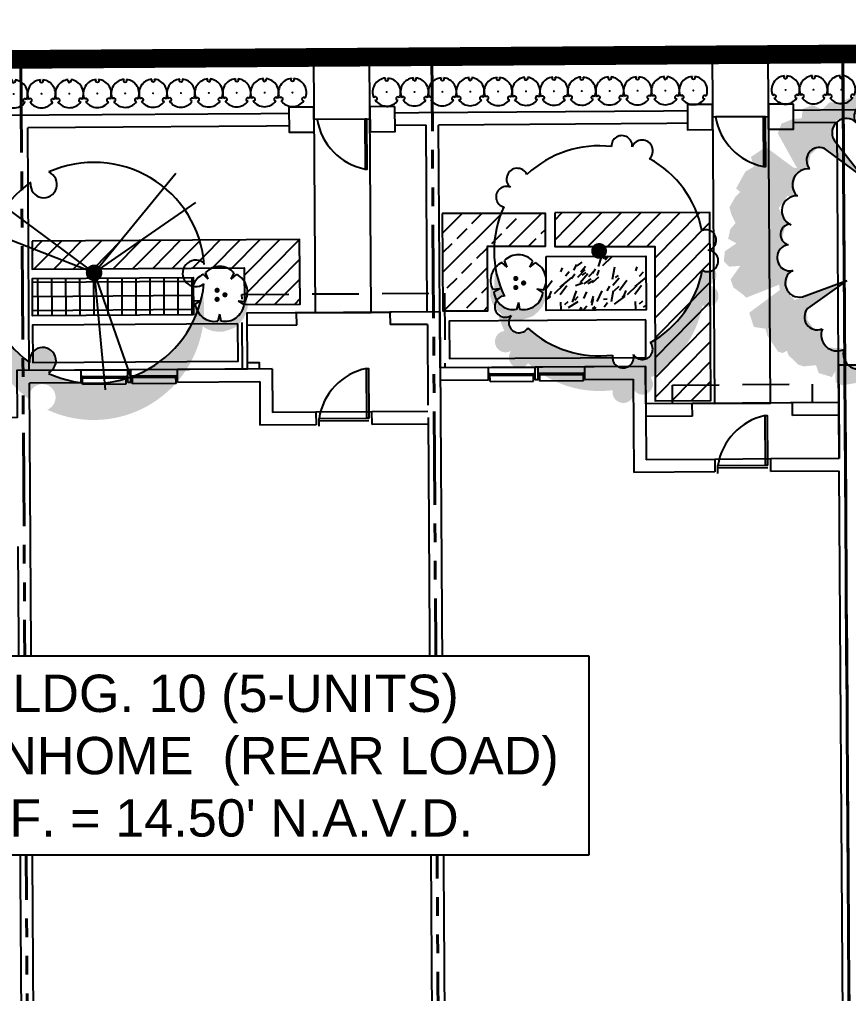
# Model space of a CAD drawing. Header units: feet. Extents: x 919634 to 928945, y 707022 to 708026.
# Drawn here: x 920695.1 to 920739.5, y 707549.2 to 707601.3 of the extents above; entities that cross this region are included whole.
import ezdxf

# ---------------------------------------------------------------- set-up
doc = ezdxf.new("R2010")
doc.units = ezdxf.units.FT
doc.header["$LTSCALE"] = 20
doc.header["$MEASUREMENT"] = 0
for name, pattern in [('PHANTOM2', [1.25, 0.625, -0.125, 0.125, -0.125, 0.125, -0.125]), ('Site Plan$0$HIDDEN2', [0.1875, 0.125, -0.0625]), ('Site Plan$0$PHANTOM2', [1.25, 0.625, -0.125, 0.125, -0.125, 0.125, -0.125])]:
    doc.linetypes.add(name, pattern=pattern)
doc.layers.add('-u-site-propline', color=7, linetype='PHANTOM2', true_color=0xd10000)
for name, color, linetype in [('-u-site-xref', 7, 'Continuous'), ('LK-SHRB-035M', 4, 'Continuous'), ('LK-SHRB-TRNK', 3, 'Continuous'), ('LP-SHRB', 7, 'Continuous'), ('Site Plan$0$-u-site-bldg ID', 7, 'Continuous'), ('Site Plan$0$-u-site-bldg_interior', 252, 'Continuous'), ('Site Plan$0$-u-site-fence', 4, 'Site Plan$0$FENCELINE1'), ('Site Plan$0$-u-site-wall', 4, 'Continuous'), ('Site Plan$0$A-DOOR', 253, 'Continuous'), ('Site Plan$0$SP-BLDG-ROOF ABOVE', 4, 'Site Plan$0$HIDDEN2'), ('x-RL TH5-LP Block$0$L-002', 253, 'Continuous'), ('x-RL TH5-LP Block$0$LK-SHRB-035M', 253, 'Continuous'), ('x-RL TH5-LP Block$0$LK-SHRB-TRNK', 253, 'Continuous'), ('x-RL TH5-LP Block$0$LK-TREE-013M', 253, 'Continuous'), ('x-RL TH5-LP Block$0$LK-TREE-035M', 253, 'Continuous'), ('x-RL TH5-LP Block$0$LK-TREE-050M', 253, 'Continuous'), ('x-RL TH5-LP Block$0$LK-TREE-TRNK', 253, 'Continuous'), ('x-RL TH5-LP Block$0$LP-PATT-GRND', 253, 'Continuous'), ('x-RL TH5-LP Block$0$LP-PATT-SHAR', 253, 'Continuous'), ('x-RL TH5-LP Block$0$LP-SHAR-BRDR-CONT', 253, 'Continuous'), ('x-RL TH5-LP Block$0$LP-SHRB', 253, 'Continuous'), ('x-RL TH5-LP Block$0$LP-TREE', 253, 'Continuous')]:
    doc.layers.add(name, color=color, linetype=linetype)
for name, color, linetype, lineweight in [('Site Plan$0$SP-LOT LINES', 252, 'Site Plan$0$PHANTOM2', 40), ('Site Plan$0$SP-SIDEWALK', 2, 'Continuous', 25), ('SP-BUILDING-FOOTPRINT', 1, 'Continuous', 25)]:
    doc.layers.add(name, color=color, linetype=linetype, lineweight=lineweight)
for name, color, linetype, plot in [('x-RL TH5-LP Block$0$-u-site-no_plot', 253, 'Continuous', False), ('x-RL TH5-LP Block$0$LK-SHRB-SHAD', 253, 'Continuous', False), ('x-RL TH5-LP Block$0$LK-TREE-SHAD', 253, 'Continuous', False)]:
    doc.layers.add(name, color=color, linetype=linetype, plot=plot)
doc.layers.get('-u-site-xref').off()
doc.styles.add('Site Plan$0$ARIAL', font='arial.ttf')
doc.linetypes.add('Site Plan$0$FENCELINE1', pattern='A,0.25,-0.1,[133,ltypeshp.shx,S=0.1,R=0,X=-0.1,Y=0],-0.1,1', length=1.45)
pattern_1 = [(45, (922115.3144, 708877.3474), (-0.5303300859, 0.5303300859), [])]

# ---------------------------------------------------------------- blocks, each defined once
blk = doc.blocks.new('Site Plan$0$_Details_TH5_wall')
at = {"layer": 'Site Plan$0$-u-site-fence'}
for p, q in [((-10.487, -26.41), (-10.468, -29.41)), ((-10.486, -26.577), (-10.469, -29.243)), ((-10.338, -47.743), (-10.318, -50.743)), ((-10.336, -47.909), (-10.319, -50.576))]:
    blk.add_line(p, q, dxfattribs=at)
for points in [[(-7.822, -26.674), (-7.822, -26.559), (-10.486, -26.577), (-10.485, -26.691)], [(-7.672, -48.007), (-7.672, -47.892), (-10.336, -47.909), (-10.336, -48.024)]]:
    blk.add_lwpolyline(points, close=True, dxfattribs=at)
for centre in [(-11.002, -26.046), (-10.852, -47.378)]:
    blk.add_arc(centre, 3.242, 279.4598, 348.8257, dxfattribs=at)
at = {"layer": 'Site Plan$0$-u-site-wall'}
for p, q in [((-10.952, -7.919), (-10.822, -26.412)), ((2.818, -22.65), (-10.178, -22.741)), ((-10.178, -22.741), (-10.152, -26.408)), ((-10.801, -29.412), (-10.673, -47.745)), ((-10.131, -29.408), (-10.028, -44.073)), ((-0.032, -44.003), (-10.028, -44.073)), ((-0.027, -44.673), (-10.024, -44.743)), ((-10.024, -44.743), (-10.003, -47.741)), ((-10.652, -50.745), (-10.53, -68.071)), ((-9.982, -50.741), (-9.874, -66.07)), ((3.122, -65.978), (-9.874, -66.07))]:
    blk.add_line(p, q, dxfattribs=at)
for points in [[(-11.166, -25.074), (-11.157, -26.414), (-9.817, -26.406), (-9.826, -25.066)], [(-11.138, -29.414), (-11.129, -30.754), (-9.789, -30.746), (-9.798, -29.406)], [(-11.016, -46.407), (-11.008, -47.747), (-9.668, -47.738), (-9.676, -46.398)], [(-10.988, -50.747), (-10.979, -52.087), (-9.639, -52.078), (-9.648, -50.738)]]:
    blk.add_wipeout(points).dxf.layer = 'Site Plan$0$-u-site-wall'
for points in [[(-11.166, -25.074), (-11.157, -26.414), (-9.817, -26.406), (-9.826, -25.066)], [(-11.138, -29.414), (-11.129, -30.754), (-9.789, -30.746), (-9.798, -29.406)], [(-11.016, -46.407), (-11.008, -47.747), (-9.668, -47.738), (-9.676, -46.398)], [(-10.988, -50.747), (-10.979, -52.087), (-9.639, -52.078), (-9.648, -50.738)]]:
    blk.add_lwpolyline(points, close=True, dxfattribs=at)
blk = doc.blocks.new('*U239')
at = {"layer": 'Site Plan$0$A-DOOR'}
blk.add_lwpolyline([(-28.62, -31.97), (-30, -31.97), (-30, 0), (-28.62, 0)], close=True, dxfattribs=at)
blk.add_arc((-36.41, 6.14), 38.9, 281.54667, 350.91249, dxfattribs=at)
blk = doc.blocks.new('Site Plan')
at = {"layer": 'Site Plan$0$-u-site-bldg_interior'}
for p, q in [((920709.955, 707585.639, 0), (920707.289, 707585.621, 0)), ((920707.289, 707585.621, 0), (920707.293, 707584.955, 0)), ((920717.622, 707585.689, 0), (920714.955, 707585.671, 0)), ((920717.622, 707585.689, 0), (920717.931, 707538.356, 0)), ((920709.96, 707584.972, 0), (920707.293, 707584.955, 0)), ((920716.96, 707585.018, 0), (920714.96, 707585.005, 0)), ((920716.96, 707585.018, 0), (920716.988, 707580.692, 0)), ((920703.579, 707582.597, 0), (920701.079, 707582.581, 0)), ((920708.642, 707582.63, 0), (920703.579, 707582.597, 0)), ((920703.584, 707581.93, 0), (920703.579, 707582.597, 0)), ((920708.642, 707582.63, 0), (920708.657, 707580.297, 0)), ((920720.225, 707582.706, 0), (920717.642, 707582.689, 0)), ((920720.225, 707582.706, 0), (920722.725, 707582.722, 0)), ((920720.229, 707582.039, 0), (920720.225, 707582.706, 0)), ((920722.891, 707582.723, 0), (920722.725, 707582.722, 0)), ((920722.729, 707582.055, 0), (920722.725, 707582.722, 0)), ((920725.391, 707582.739, 0), (920722.891, 707582.723, 0)), ((920722.896, 707582.056, 0), (920722.891, 707582.723, 0)), ((920728.641, 707582.761, 0), (920725.391, 707582.739, 0)), ((920725.396, 707582.073, 0), (920725.391, 707582.739, 0)), ((920728.641, 707582.761, 0), (920728.674, 707577.768, 0)), ((920741.86, 707582.847, 0), (920738.974, 707582.828, 0)), ((920739.007, 707577.836, 0), (920738.974, 707582.828, 0)), ((920698.413, 707582.563, 0), (920694.975, 707582.541, 0)), ((920698.413, 707582.563, 0), (920700.913, 707582.58, 0)), ((920698.417, 707581.897, 0), (920698.413, 707582.563, 0)), ((920698.498, 707582.227, 0), (920698.415, 707582.226, 0)), ((920698.498, 707582.227, 0), (920700.832, 707582.242, 0)), ((920698.501, 707581.814, 0), (920698.498, 707582.227, 0)), ((920698.499, 707582.134, 0), (920700.832, 707582.15, 0)), ((920700.832, 707582.242, 0), (920700.915, 707582.243, 0)), ((920700.834, 707581.829, 0), (920700.832, 707582.242, 0)), ((920701.079, 707582.581, 0), (920700.913, 707582.58, 0)), ((920700.917, 707581.913, 0), (920700.913, 707582.58, 0)), ((920701.084, 707581.914, 0), (920701.079, 707582.581, 0)), ((920701.165, 707582.244, 0), (920701.082, 707582.244, 0)), ((920703.498, 707582.26, 0), (920701.165, 707582.244, 0)), ((920701.168, 707581.831, 0), (920701.165, 707582.244, 0)), ((920703.499, 707582.167, 0), (920701.166, 707582.152, 0)), ((920703.498, 707582.26, 0), (920703.582, 707582.26, 0)), ((920703.501, 707581.846, 0), (920703.498, 707582.26, 0)), ((920720.31, 707582.369, 0), (920720.227, 707582.369, 0)), ((920720.31, 707582.369, 0), (920722.644, 707582.385, 0)), ((920720.313, 707581.956, 0), (920720.31, 707582.369, 0)), ((920720.311, 707582.277, 0), (920722.644, 707582.292, 0)), ((920722.644, 707582.385, 0), (920722.727, 707582.385, 0)), ((920722.646, 707581.971, 0), (920722.644, 707582.385, 0)), ((920722.977, 707582.387, 0), (920722.894, 707582.386, 0)), ((920725.31, 707582.402, 0), (920722.977, 707582.387, 0)), ((920722.98, 707581.974, 0), (920722.977, 707582.387, 0)), ((920725.311, 707582.309, 0), (920722.978, 707582.294, 0)), ((920725.31, 707582.402, 0), (920725.394, 707582.403, 0)), ((920725.313, 707581.989, 0), (920725.31, 707582.402, 0)), ((920725.396, 707582.073, 0), (920727.979, 707582.09, 0)), ((920727.979, 707582.09, 0), (920728.012, 707577.097, 0)), ((920698.417, 707581.897, 0), (920695.647, 707581.879, 0)), ((920696.012, 707525.84, 0), (920695.647, 707581.879, 0)), ((920698.501, 707581.814, 0), (920700.834, 707581.829, 0)), ((920701.084, 707581.914, 0), (920700.917, 707581.913, 0)), ((920703.501, 707581.846, 0), (920701.168, 707581.831, 0)), ((920703.584, 707581.93, 0), (920707.98, 707581.959, 0)), ((920707.98, 707581.959, 0), (920707.995, 707579.626, 0)), ((920720.229, 707582.039, 0), (920717.646, 707582.022, 0)), ((920720.313, 707581.956, 0), (920722.646, 707581.971, 0)), ((920722.896, 707582.056, 0), (920722.729, 707582.055, 0)), ((920725.313, 707581.989, 0), (920722.98, 707581.974, 0)), ((920738.983, 707581.502, 0), (920739.007, 707577.836, 0)), ((920731.143, 707580.777, 0), (920728.654, 707580.761, 0)), ((920728.654, 707580.761, 0), (920728.659, 707580.094, 0)), ((920731.147, 707580.11, 0), (920731.143, 707580.777, 0)), ((920738.987, 707580.828, 0), (920736.499, 707580.812, 0)), ((920736.504, 707580.145, 0), (920736.499, 707580.812, 0)), ((920710.99, 707580.312, 0), (920708.657, 707580.297, 0)), ((920713.99, 707580.332, 0), (920710.99, 707580.312, 0)), ((920710.99, 707580.312, 0), (920710.995, 707579.645, 0)), ((920711.159, 707579.976, 0), (920713.826, 707579.994, 0)), ((920711.162, 707579.563, 0), (920711.159, 707579.976, 0)), ((920716.99, 707580.351, 0), (920713.99, 707580.332, 0)), ((920713.995, 707579.665, 0), (920713.99, 707580.332, 0)), ((920716.992, 707580.025, 0), (920717.222, 707544.859, 0)), ((920731.147, 707580.11, 0), (920728.659, 707580.094, 0)), ((920738.992, 707580.161, 0), (920736.504, 707580.145, 0)), ((920710.995, 707579.645, 0), (920707.995, 707579.626, 0)), ((920711.16, 707579.851, 0), (920713.827, 707579.869, 0)), ((920716.995, 707579.685, 0), (920713.995, 707579.665, 0)), ((920732.34, 707577.792, 0), (920728.674, 707577.768, 0)), ((920735.34, 707577.812, 0), (920732.34, 707577.792, 0)), ((920732.34, 707577.792, 0), (920732.345, 707577.125, 0)), ((920732.509, 707577.456, 0), (920735.176, 707577.474, 0)), ((920732.512, 707577.043, 0), (920732.509, 707577.456, 0)), ((920739.007, 707577.836, 0), (920735.34, 707577.812, 0)), ((920735.345, 707577.145, 0), (920735.34, 707577.812, 0)), ((920732.345, 707577.125, 0), (920728.012, 707577.097, 0)), ((920732.51, 707577.331, 0), (920735.177, 707577.349, 0)), ((920739.011, 707577.169, 0), (920735.345, 707577.145, 0)), ((920739.396, 707518.246, 0), (920739.011, 707577.169, 0)), ((920695.037, 707573.124, 0), (920695.35, 707525.169, 0))]:
    blk.add_line(p, q, dxfattribs=at)
at = {"layer": 'Site Plan$0$-u-site-bldg_interior', "elevation": 0}
for points in [[(920709.96, 707584.972), (920709.955, 707585.639), (920714.955, 707585.671), (920714.96, 707585.005)], [(920707.975, 707582.626), (920707.973, 707582.959), (920707.306, 707582.955), (920707.308, 707582.621)]]:
    blk.add_lwpolyline(points, dxfattribs=at)
at = {"layer": 'Site Plan$0$SP-BLDG-ROOF ABOVE'}
blk.add_line((920736.499, 707580.812, 0), (920731.143, 707580.777, 0), dxfattribs=at)
at = {"layer": 'Site Plan$0$SP-BLDG-ROOF ABOVE', "elevation": 0}
for points in [[(920707.058, 707582.62), (920707.032, 707586.62), (920717.869, 707586.69), (920717.895, 707582.69)], [(920730.08, 707580.77), (920730.074, 707581.77), (920737.555, 707581.819), (920737.562, 707580.819)]]:
    blk.add_lwpolyline(points, dxfattribs=at)
at = {"layer": 'Site Plan$0$SP-LOT LINES', "ltscale": 0.4}
blk.add_line((920695.2, 707599.209, 0), (920717.199, 707599.353, 0), dxfattribs=at)
at = {"layer": 'Site Plan$0$SP-LOT LINES', "ltscale": 0.4, "elevation": 0}
for points in [[(920717.199, 707599.353), (920739.199, 707599.496), (920739.812, 707505.498), (920717.813, 707505.355)], [(920739.199, 707599.496), (920761.532, 707599.642), (920762.145, 707505.644), (920739.812, 707505.498)], [(920673.2, 707599.066), (920695.2, 707599.209), (920695.813, 707505.211), (920673.814, 707505.068)]]:
    blk.add_lwpolyline(points, close=True, dxfattribs=at)
at = {"layer": 'Site Plan$0$SP-SIDEWALK', "elevation": 0}
for points in [[(920713.866, 707599.331), (920710.866, 707599.312), (920710.956, 707585.638), (920713.955, 707585.657)], [(920735.199, 707599.47), (920732.199, 707599.451), (920732.321, 707580.785), (920735.321, 707580.804)]]:
    blk.add_lwpolyline(points, close=True, dxfattribs=at)
at = {"layer": 'Site Plan$0$-u-site-bldg_interior', "xscale": 0.08333333333333329, "yscale": 0.08333333333333329, "zscale": 0.08333333333333329, "rotation": 180.3738798165014}
for p in [(920711.326, 707579.977, 0), (920732.676, 707577.457, 0)]:
    blk.add_blockref('*U239', p, dxfattribs=at)
at = {"layer": 'Site Plan$0$-u-site-wall', "rotation": 269.9715917081864}
blk.add_blockref('Site Plan$0$_Details_TH5_wall', (920761.625, 707585.635, 0), dxfattribs=at)
at = {"layer": 'Site Plan$0$-u-site-bldg ID', "insert": (920705.753, 707566.269, 0), "char_height": 2, "width": 37.69716, "attachment_point": 2, "style": 'Site Plan$0$ARIAL', "bg_fill": 19, "box_fill_scale": 1.5, "bg_fill_color": 256, "bg_fill_transparency": 0}
blk.add_mtext("BLDG. 10 (5-UNITS)\\PTOWNHOME  (REAR LOAD)\\PF.F. = 14.50' N.A.V.D.", dxfattribs=at)
blk = doc.blocks.new('x-RL TH5-LP Block$0$TREE-SIMP-021')
at = {"layer": 'x-RL TH5-LP Block$0$LK-TREE-SHAD'}
h = blk.add_hatch(color=256, dxfattribs=at)
edge = h.paths.add_edge_path()
edge.add_arc((0.167, 0), 0.5, 260.3866, 278.5936)
edge.add_arc((0.2619, -0.4475), 0.051, 186.3524, 246.6513, ccw=False)
edge.add_arc((0, 0), 0.5, 279.6134, 294.9897, ccw=False)
edge = h.paths.add_edge_path()
edge.add_arc((0.167, 0), 0.5, 285.3581, 294.9897, ccw=False)
edge.add_arc((0.2619, -0.4475), 0.051, 317.3005, 392.4177)
edge.add_arc((0.3378, -0.3833), 0.0494, 228.3744, 416.8574)
edge.add_arc((0, 0), 0.5, 316.8519, 366.9897)
edge.add_arc((0.5066, 0.1108), 0.051, 258.3524, 464.4177)
edge.add_arc((0.4689, 0.2028), 0.0494, 300.3744, 488.8574)
edge.add_arc((0, 0), 0.5, 28.8519, 78.9897)
edge.add_arc((0.0512, 0.516), 0.051, 330.3524, 399.9472)
edge.add_arc((0.119, 0.5086), 0.0494, 12.3744, 125.5951, ccw=False)
edge.add_arc((0.2182, 0.516), 0.051, -29.6476, 176.4177, ccw=False)
edge.add_arc((0.167, 0), 0.5, 28.8519, 78.9897, ccw=False)
edge.add_arc((0.6359, 0.2028), 0.0494, -59.6256, 128.8574, ccw=False)
edge.add_arc((0.6736, 0.1108), 0.051, -101.6476, 104.4177, ccw=False)
edge.add_arc((0.167, 0), 0.5, -43.1481, 6.9897, ccw=False)
edge.add_arc((0.5048, -0.3833), 0.0494, -131.6256, 56.8574, ccw=False)
edge.add_arc((0.4289, -0.4475), 0.051, -173.6476, 32.4177, ccw=False)
at = {"layer": 'x-RL TH5-LP Block$0$LK-TREE-050M'}
for centre, radius, start, end in [((-0.048, 0.5086), 0.0494, 12.3744, 201.2618), ((0.0512, 0.516), 0.051, 330.3524, 176.4177), ((-0.0038, 0.0031), 0.4952, 100.5016, 151.0925), ((0, 0), 0.5, 28.8519, 78.9897), ((-0.475, 0.2081), 0.051, 42.4333, 248.4177), ((0.4689, 0.2028), 0.0494, 300.3744, 129.2618), ((-0.4986, 0.1115), 0.0494, 84.3744, 273.2618), ((0.5066, 0.1108), 0.051, 258.3524, 104.4177), ((0, 0), 0.5, 172.8519, 222.9897), ((0, 0), 0.5, 316.8519, 6.9897), ((-0.3447, -0.3874), 0.051, 114.3524, 320.4177), ((0.3378, -0.3833), 0.0494, 228.3744, 57.2618), ((-0.2601, -0.4397), 0.0494, 156.3744, 345.2618), ((0, 0), 0.5, 244.8519, 294.9897), ((0.2619, -0.4475), 0.051, 183.854, 32.4177)]:
    blk.add_arc(centre, radius, start, end, dxfattribs=at)
at = {"layer": 'x-RL TH5-LP Block$0$LK-TREE-TRNK', "const_width": 0.0375}
blk.add_lwpolyline([(-0.0188, 0, 1), (0.0187, 0, 1)], format="xyb", close=True, dxfattribs=at)
blk = doc.blocks.new('x-RL TH5-LP Block$0$TREE-SIMP-024')
at = {"layer": 'x-RL TH5-LP Block$0$LK-TREE-SHAD'}
blk.add_hatch(color=256, dxfattribs=at).paths.add_polyline_path([(0.189, -0.4915), (0.2123, -0.5256), (0.2532, -0.5283), (0.312, -0.5024), (0.3489, -0.5037), (0.3748, -0.4777), (0.4104, -0.4941), (0.4459, -0.4805), (0.45, -0.4463), (0.4828, -0.4436), (0.5238, -0.4272), (0.5374, -0.3916), (0.4678, -0.2646), (0.4815, -0.2673), (0.5812, -0.3424), (0.6358, -0.3069), (0.6249, -0.2714), (0.6563, -0.2536), (0.6905, -0.1921), (0.6755, -0.1798), (0.6932, -0.1621), (0.7151, -0.1238), (0.7083, -0.0979), (0.6933, -0.0664), (0.7124, -0.0446), (0.7206, -0.0091), (0.6906, 0.0073), (0.7329, 0.036), (0.737, 0.0729), (0.7179, 0.092), (0.6769, 0.0893), (0.7125, 0.1385), (0.7029, 0.1672), (0.6688, 0.1931), (0.6565, 0.2054), (0.5362, 0.1589), (0.5335, 0.1781), (0.6456, 0.2601), (0.6292, 0.312), (0.5868, 0.3188), (0.58, 0.3447), (0.5418, 0.4021), (0.5254, 0.4076), (0.509, 0.3994), (0.5035, 0.4158), (0.4694, 0.4499), (0.4489, 0.4567), (0.4038, 0.4526), (0.3942, 0.4813), (0.3464, 0.4963), (0.3341, 0.4758), (0.3328, 0.5154), (0.3082, 0.5264), (0.2494, 0.5168), (0.244, 0.4949), (0.2112, 0.5523), (0.1525, 0.5263), (0.1497, 0.5017), (0.1811, 0.4949), (0.203, 0.4785), (0.2125, 0.458), (0.2344, 0.4608), (0.2836, 0.4553), (0.2904, 0.4348), (0.3082, 0.3925), (0.3614, 0.3884), (0.3819, 0.3542), (0.3833, 0.3228), (0.412, 0.3187), (0.4338, 0.2887), (0.4365, 0.2477), (0.3122, 0.1589), (0.4802, 0.2149), (0.5048, 0.1876), (0.5075, 0.1603), (0.5048, 0.1275), (0.4966, 0.1084), (0.5239, 0.1002), (0.5417, 0.0578), (0.5266, 0.0182), (0.5075, 0.0127), (0.5253, -0.005), (0.5129, -0.0528), (0.4979, -0.0569), (0.5361, -0.1198), (0.5033, -0.1635), (0.4733, -0.1662), (0.4801, -0.2004), (0.4746, -0.2304), (0.4514, -0.2564), (0.4418, -0.2605), (0.4268, -0.2701), (0.4186, -0.3138), (0.3899, -0.3398), (0.3653, -0.3288), (0.2397, -0.2387), (0.3434, -0.3917), (0.3257, -0.4368), (0.2901, -0.4504), (0.2697, -0.4382), (0.256, -0.4409), (0.2505, -0.4846), (0.2287, -0.4874), (0.2177, -0.4983)])
at = {"layer": 'x-RL TH5-LP Block$0$LK-TREE-050M'}
for p, q in [((-0.0486, 0.3204), (-0.1005, 0.4881)), ((-0.0537, 0.4916), (-0.0486, 0.3204)), ((0.2897, 0.1452), (0.4332, 0.2464)), ((0.4509, 0.203), (0.2897, 0.1452)), ((-0.4841, 0.1008), (-0.3198, 0.0528)), ((-0.3198, 0.0528), (-0.4953, 0.0553)), ((0.3324, -0.3661), (0.2277, -0.2307)), ((0.2277, -0.2307), (0.3682, -0.3358)), ((-0.2455, -0.4293), (-0.149, -0.2878)), ((-0.149, -0.2878), (-0.2056, -0.454))]:
    blk.add_line(p, q, dxfattribs=at)
for centre, radius, start, end in [((-0.002, 0.4869), 0.0519, 9.8947, 174.7586), ((0.0948, 0.4893), 0.048, 350.9389, 173.4734), ((-0.1407, 0.4644), 0.0467, 30.6126, 182.9404), ((0.1743, 0.46), 0.0388, 346.4678, 145.8461), ((-0.2256, 0.4165), 0.058, 48.1939, 187.3851), ((0.2495, 0.4129), 0.0549, 338.5457, 138.9427), ((-0.3156, 0.3649), 0.0549, 50.5457, 210.9427), ((0.3264, 0.3433), 0.058, 336.1939, 115.3851), ((-0.3836, 0.3079), 0.0388, 58.4678, 217.8461), ((0.3982, 0.2773), 0.0467, 318.6126, 110.9404), ((-0.4361, 0.2414), 0.048, 62.9389, 245.4734), ((-0.4637, 0.1485), 0.0519, 81.8947, 246.7586), ((0.4624, 0.1524), 0.0519, 297.8947, 102.7586), ((0.4947, 0.0611), 0.048, 278.9389, 101.4734), ((-0.4851, 0.0097), 0.0467, 102.6126, 254.9404), ((0.4913, -0.0236), 0.0388, 274.4678, 73.8461), ((-0.4659, -0.0859), 0.058, 120.1939, 259.3851), ((0.4698, -0.1097), 0.0549, 266.5457, 66.9427), ((-0.4445, -0.1874), 0.0549, 122.5457, 282.9427), ((0.4274, -0.2044), 0.058, 264.1939, 43.3851), ((-0.4114, -0.2697), 0.0388, 130.4678, 289.8461), ((0.3867, -0.293), 0.0467, 246.6126, 38.9404), ((-0.3643, -0.3401), 0.048, 134.9389, 317.4734), ((-0.2845, -0.3951), 0.0519, 153.8947, 318.7586), ((0.2878, -0.3927), 0.0519, 225.8947, 30.7586), ((-0.1591, -0.4583), 0.0467, 174.6126, 326.9404), ((0.2109, -0.4516), 0.048, 206.9389, 29.4734), ((-0.0623, -0.4696), 0.058, 192.1939, 331.3851), ((0.0408, -0.4807), 0.0549, 194.5457, 354.9427), ((0.1294, -0.4746), 0.0388, 202.4678, 1.8461)]:
    blk.add_arc(centre, radius, start, end, dxfattribs=at)
at = {"layer": 'x-RL TH5-LP Block$0$LK-TREE-TRNK', "const_width": 0.0375}
blk.add_lwpolyline([(0.0133, 0.0133, 1), (-0.0133, -0.0133, 1)], format="xyb", close=True, dxfattribs=at)
blk = doc.blocks.new('x-RL TH5-LP Block$0$SHRUB-LRG-421')
at = {"layer": 'x-RL TH5-LP Block$0$LK-SHRB-SHAD'}
blk.add_hatch(color=256, dxfattribs=at).paths.add_polyline_path([(0.049, 0.486), (0.125, 0.496), (0.228, 0.5), (0.331, 0.473), (0.43, 0.425), (0.524, 0.346), (0.597, 0.261), (0.63, 0.172), (0.666, 0.057), (0.668, -0.025), (0.655, -0.135), (0.625, -0.218), (0.59, -0.283), (0.496, -0.386), (0.428, -0.439), (0.359, -0.48), (0.255, -0.51), (0.159, -0.514), (0.102, -0.508), (0.035, -0.501), (0.12, -0.473), (0.107, -0.347), (0.171, -0.457), (0.31, -0.411), (0.412, -0.31), (0.473, -0.193), (0.481, -0.097), (0.476, -0.034), (0.354, -0.007), (0.48, 0.018), (0.478, 0.145), (0.425, 0.28), (0.364, 0.353), (0.26, 0.42), (0.175, 0.436), (0.109, 0.331), (0.125, 0.455), (0.067, 0.478)])
at = {"layer": 'x-RL TH5-LP Block$0$LK-SHRB-035M'}
for p, q in [((0.107, 0.327), (0.123, 0.452)), ((0.107, 0.327), (0.177, 0.438)), ((-0.285, 0.2), (-0.399, 0.253)), ((-0.285, 0.2), (-0.368, 0.3)), ((0.349, -0.006), (0.473, 0.018)), ((0.349, -0.006), (0.476, -0.038)), ((-0.285, -0.212), (-0.406, -0.26)), ((-0.285, -0.212), (-0.371, -0.304)), ((0.107, -0.339), (0.168, -0.449)), ((0.107, -0.339), (0.116, -0.469))]:
    blk.add_line(p, q, dxfattribs=at)
for centre, start, end in [((-0.05, 0.141), 60.9041, 153.4676), ((0.124, 0.086), 348.9041, 81.4676), ((-0.157, -0.007), 132.9041, 225.4676), ((0.125, -0.096), 276.9041, 9.4676), ((-0.048, -0.154), 204.9041, 297.4676)]:
    blk.add_arc(centre, 0.355, start, end, dxfattribs=at)
at = {"layer": 'x-RL TH5-LP Block$0$LK-SHRB-TRNK', "const_width": 0.0469}
for points in [[(-0.024, 0.089, 1), (0.023, 0.089, 1)], [(-0.106, -0.053, 1), (-0.059, -0.053, 1)], [(0.058, -0.053, 1), (0.105, -0.053, 1)]]:
    blk.add_lwpolyline(points, format="xyb", close=True, dxfattribs=at)
blk = doc.blocks.new('x-RL TH5-LP Block$0$TREE-DCID-003')
at = {"layer": 'x-RL TH5-LP Block$0$LK-TREE-SHAD'}
h = blk.add_hatch(color=256, dxfattribs=at)
edge = h.paths.add_edge_path()
edge.add_arc((0.3969, -0.2334), 0.06, 21.1548, 278.3748)
edge.add_arc((-0.0009, -0.0016), 0.5, 279.6134, 324.3885, ccw=False)
edge.add_arc((0.1661, -0.0016), 0.5, 260.3866, 324.3885)
edge.add_arc((0.5639, -0.2334), 0.06, 21.1548, 278.3748, ccw=False)
edge.add_arc((0.1661, -0.0016), 0.5, 335.1411, 454.3498)
edge.add_arc((0.1661, -0.0016), 0.5, 94.3498, 99.6134)
edge.add_arc((-0.0009, -0.0016), 0.5, -24.8589, 80.3866, ccw=False)
at = {"layer": 'x-RL TH5-LP Block$0$LK-TREE-013M'}
for q in [(-0.3184, 0.4595), (0.4914, 0.1734), (-0.3323, -0.4497)]:
    blk.add_line((0, 0), q, dxfattribs=at)
at = {"layer": 'x-RL TH5-LP Block$0$LK-TREE-035M'}
for q in [(-0.4516, 0.3697), (0.5298, 0.0507), (-0.2009, -0.5161)]:
    blk.add_line((0, 0), q, dxfattribs=at)
at = {"layer": 'x-RL TH5-LP Block$0$LK-TREE-050M'}
for centre, radius, start, end in [((0, 0), 0.5, 94.3498, 204.1975), ((0.0019, 0.4604), 0.06, 145.5617, 37.3741), ((0, 0), 0.5, 335.6607, 84.3619), ((-0.3996, -0.2286), 0.06, 265.5617, 157.3741), ((0.3978, -0.2318), 0.06, 25.5617, 277.3741), ((0, 0), 0.5, 215.058, 323.9795)]:
    blk.add_arc(centre, radius, start, end, dxfattribs=at)
at = {"layer": 'x-RL TH5-LP Block$0$LK-TREE-TRNK', "const_width": 0.0375}
blk.add_lwpolyline([(-0.0188, 0, 1), (0.0187, 0, 1)], format="xyb", close=True, dxfattribs=at)
blk = doc.blocks.new('x-RL TH5-LP Block', base_point=(1241.699, -211.829))
at = {"layer": 'x-RL TH5-LP Block$0$LP-PATT-GRND'}
h = blk.add_hatch(dxfattribs=at)
h.set_pattern_fill('ANSI31', color=256, scale=6)
h.set_pattern_definition(pattern_1)
h.paths.add_polyline_path([(1279.505, -203.419), (1279.519, -201.623), (1274.159, -201.58), (1274.199, -193.322), (1271.214, -193.322), (1271.214, -203.381)])
h = blk.add_hatch(dxfattribs=at)
h.set_pattern_fill('ANSI31', color=256, scale=6)
h.set_pattern_definition(pattern_1)
h.paths.add_polyline_path([(1307.501, -202.087), (1307.501, -200.587), (1296.155, -200.587), (1296.148, -198.627), (1293.163, -198.627), (1293.182, -202.087)])
at = {"layer": 'x-RL TH5-LP Block$0$LP-PATT-SHAR'}
h = blk.add_hatch(dxfattribs=at)
h.set_pattern_fill('ANSI37', color=256, scale=6, angle=45)
h.set_pattern_definition([(90, (922118.96254, 708828.6941), (-0.75, 0), []), (180, (922118.96254, 708828.6941), (-6e-17, -0.75), [])])
h.paths.add_polyline_path([(1298.888, -198.087), (1307.501, -198.087), (1307.501, -200.087), (1298.888, -200.087)])
h = blk.add_hatch(dxfattribs=at)
h.set_pattern_fill('LAFX-C235-MULCH', color=256, scale=4, pattern_type=2)
h.set_pattern_definition([(4.236394799, (922119.71418, 708880.241), (-55.999999999963, -3.999999999998), [0.196788, -108.099101158]), (11.88865804, (922122.14186, 708882.26893), (-19.999999999988, -3.999999999987), [0.28226, -77.38369009]), (18.758650348, (922118.55118, 708881.78921), (-12.0013524932457, -3.9959402314204), [0.40684, -210.837088112]), (26.56505118, (922118.7256, 708880.6117), (4, 4), [0.195036, -8.749234976]), (29.291362171, (922118.64566, 708881.23685), (-99.999999999965, -56.000000000016), [0.34172, -187.700846983]), (30.579226873, (922122.2945, 708883.05405), (-67.999999999959, -39.999999999993), [0.18574, -102.029717959]), (30.96375653, (922121.40774, 708881.0042), (-8, -4), [0.59336, -22.730447795]), (31.607502246, (922122.14914, 708881.8546), (-20.000000000025, -11.99999999999), [0.2219, -60.835449442]), (33.69006753, (922120.7172, 708879.2743), (-8, -4), [0.262072, -14.160132096]), (34.69515353, (922121.13882, 708882.85769), (-12, -7.99999999999), [0.34478, -62.900773356]), (35.188743132, (922120.15026, 708878.87449), (-107.9704025626283, -76.042042124729), [0.69372, -214.601423458]), (35.753887254, (922121.87294, 708880.61897), (-28.000000000026, -19.999999999992), [0.44784, -122.775543857]), (36.41637852, (922119.39434, 708880.40089), (-76.0141497079345, -55.980791742727), [0.55096, -208.255153236]), (36.869897646, (922118.8637, 708882.45065), (-12, -8), [0.145372, -19.854628052]), (37.184706453, (922118.93642, 708881.92005), (-16, -11.999999999985), [0.26458, -145.337616847]), (38.990994042, (922120.36834, 708881.15685), (-20.000000000004, -16), [0.196388, -107.877662002]), (39.61068824, (922120.0267, 708882.29073), (-91.999999999979, -75.999999999911), [0.82084, -149.751405045]), (40.502848385, (922121.79298, 708881.97093), (-135.96590655979, -116.039959726762), [0.45884, -215.170467848]), (41.34777722, (922118.9437, 708881.40405), (-31.999999999918, -27.999999999934), [0.24204, -132.964550145]), (42.580490783, (922122.2291, 708879.31061), (-47.999999999929, -43.9999999998675), [0.365244, -200.632269924]), (42.847037211, (922119.36526, 708881.62929), (-107.9619766122515, -100.041049604313), [0.68404, -222.92273816]), (43.363422958, (922120.28838, 708881.98545), (-68.00000000008, -64.000000000112), [0.359924, -98.675423192]), (43.958373324, (922120.57186, 708881.74561), (-107.999999999842, -103.999999999884), [0.56544, -155.023745074]), (44.028978069, (922119.82318, 708882.49425), (-116.000000000174, -112.000000000087), [0.303284, -166.597884011]), (44.118596003, (922118.6675, 708879.18705), (-123.941391475146, -120.060532562702), [0.6684, -177.545118527]), (45.909380449, (922121.26966, 708881.34581), (120.000000000068, 124.0000000000745), [0.32384, -177.889514997]), (46.193489424, (922121.8075, 708881.49845), (88.040753431885, 91.961001164119), [0.49352, -132.472645292]), (46.494333591, (922122.55618, 708882.6178), (71.966124761553, 76.032078012109), [0.59128, -109.753650142]), (47.290610043, (922122.2945, 708881.14957), (44.00000000005, 47.99999999999), [0.51436, -70.252845592]), (47.290610043, (922118.7765, 708882.35605), (44.00000000005, 47.99999999999), [0.1286, -70.638629437]), (47.815556684, (922119.71418, 708881.46213), (76.0000000000326, 84.000000000003), [0.3139, -172.428683982]), (48.6913859865, (922121.05886, 708879.20158), (27.9999999999734, 32.0000000000245), [0.63864, -175.088416463]), (48.945186229, (922119.32894, 708882.48697), (80.000000000142, 92.000000000041), [0.298808, -164.139629128]), (49.289153329, (922119.25622, 708879.38329), (23.989608738123, 28.008903452132), [0.41232, -189.619247558]), (50.527540152, (922118.86373, 708880.93149), (35.99999999987, 43.999999999912), [0.64028, -87.450565172]), (50.599339337, (922121.21874, 708880.52445), (35.999999999971, 43.999999999932), [0.26338, -144.677987345]), (51.666659891, (922122.5271, 708880.02293), (59.999999999906, 75.999999999877), [0.398448, -218.873072077]), (52.12501635, (922120.56458, 708880.90245), (12, 16), [0.165748, -45.441267482]), (52.523820439, (922119.65602, 708882.27621), (52.000000000033, 67.999999999948), [0.274768, -150.933697007]), (52.744710546, (922119.92494, 708879.86301), (12.005711480502, 15.995714796359), [0.64836, -124.95417419]), (52.853313302, (922121.77846, 708879.84121), (11.999999999988, 15.999999999997), [0.300924, -165.301008913]), (52.853313302, (922118.66748, 708879.79033), (11.999999999988, 15.999999999997), [0.60184, -165.00008547]), (53.426969021, (922120.97162, 708882.63237), (80.000000000007, 108.000000000085), [0.280572, -154.1215009]), (55.0079798, (922122.3163, 708880.5826), (8, 11.99999999998), [0.266172, -48.560048848]), (55.581635521, (922121.0007, 708880.95333), (51.972638821297, 76.018713577112), [0.4758, -169.27695965]), (55.885527055, (922121.14606, 708881.76741), (7.999999999982, 11.999999999992), [0.54432, -149.228841408]), (56.30993247, (922120.4701, 708879.6958), (4, 8), [0.7338, -13.688400686]), (56.30993247, (922119.5543, 708880.0011), (4, 8), [0.28828, -14.133924795]), (56.59217541, (922122.06918, 708882.71233), (108.055268550855, 163.9635902827126), [0.40924, -210.379751976]), (57.14427805, (922118.5003, 708880.26281), (36.026561411081, 55.982915901847), [0.41532, -147.151605013]), (57.99461679, (922119.82318, 708879.25246), (12, 19.99999999998), [0.41144, -37.324493665]), (60.708637829, (922120.89166, 708878.90357), (56.0000000000163, 99.999999999965), [0.3417, -187.700846983]), (62.8188889145, (922120.23022, 708880.88789), (4.000000000004, 7.9999999999994), [0.302324, -166.07075002]), (65.1794586645, (922121.65486, 708882.57421), (23.980169848585, 52.0091477917293), [0.64068, -237.38454054]), (66.250505507, (922120.04126, 708879.60137), (27.999999999995, 63.999999999887), [0.397056, -108.854947861]), (68.19859051, (922120.0994, 708881.215), (4, 12), [0.548, -20.9926629]), (68.4590240815, (922120.55006, 708882.23257), (51.999999999908, 132.000000000026), [0.296948, -163.116638836]), (69.102234501, (922119.2417, 708880.00113), (31.960799133383, 84.014923190774), [0.42792, -145.174275512]), (69.227745318, (922122.44714, 708879.81213), (11.999999999969, 31.999999999995), [0.225444, -123.83905563]), (70.346175942, (922121.0007, 708879.9139), (4.000000000006, 11.999999999987), [0.64832, -58.815942178]), (70.974393962, (922121.63306, 708879.41965), (4.000000000009, 12.000000000004), [0.44592, -122.256954237]), (71.56505118, (922119.5179, 708880.8734), (-2e-12, 4), [0.6206, -12.028506916]), (72.9794743885, (922121.54586, 708879.99385), (43.999999999947, 144.0000000000047), [0.372476, -204.60557188]), (74.84593195, (922119.52518, 708882.71233), (39.9999999999455, 147.9999999999274), [0.361464, -198.555606126]), (78.690067526, (922119.1399, 708878.8018), (-6e-13, 4), [0.593, -19.803074536]), (79.9194020125, (922122.20002, 708879.92845), (11.999999999941, 67.999999999958), [0.66444, -182.1578872]), (93.066485501, (922120.58638, 708880.49541), (3.963425912546, -76.001916127446), [0.40764, -147.80843339])])
h.paths.add_polyline_path([(1279.979, -201.085), (1274.641, -201.074), (1274.641, -198.206), (1279.996, -198.206)])
h = blk.add_hatch(dxfattribs=at)
h.set_pattern_fill('ANSI33', color=256, scale=6, angle=179.542)
h.set_pattern_definition([(224.54196761, (922115.3532, 708868.4544), (1.0521472694, -1.069105291), []), (224.54196761, (922114.2926, 708868.4628), (1.0521472694, -1.069105291), [0.75, -0.375])])
h.paths.add_polyline_path([(1285.533, -203.419), (1285.539, -198.211), (1283.119, -198.206), (1283.119, -201.655), (1280.019, -201.634), (1280.012, -203.382)])
at = {"layer": 'x-RL TH5-LP Block$0$-u-site-no_plot'}
blk.add_line((1241.699, -211.829), (1352.366, -211.829), dxfattribs=at)
at = {"layer": 'x-RL TH5-LP Block$0$L-002'}
for points in [[(1279.505, -203.419), (1279.519, -201.623), (1274.159, -201.58), (1274.199, -193.322), (1271.214, -193.322), (1271.214, -203.381)], [(1307.501, -202.087), (1307.501, -200.587), (1296.155, -200.587), (1296.148, -198.627), (1293.163, -198.627), (1293.182, -202.087)]]:
    blk.add_lwpolyline(points, close=True, dxfattribs=at)
at = {"layer": 'x-RL TH5-LP Block$0$LP-SHAR-BRDR-CONT'}
for points in [[(1274.675, -197.655), (1285.199, -197.655), (1285.199, -195.655), (1274.692, -195.655)], [(1296.515, -197.587), (1307.501, -197.587), (1307.501, -195.587), (1296.515, -195.587)], [(1298.888, -198.087), (1307.501, -198.087), (1307.501, -200.087), (1298.888, -200.087)], [(1279.979, -201.085), (1274.641, -201.074), (1274.641, -198.206), (1279.996, -198.206)], [(1285.533, -203.419), (1285.539, -198.211), (1283.119, -198.206), (1283.119, -201.655), (1280.019, -201.634), (1280.012, -203.382)]]:
    blk.add_lwpolyline(points, close=True, dxfattribs=at)
at = {"layer": 'x-RL TH5-LP Block$0$LP-SHRB', "xscale": 2.960220199269135, "yscale": 2.960220199269135, "zscale": 2.960220199269135, "rotation": 89.54196761393237}
for p in [(1297.46, -199.15, -0.001), (1281.464, -199.676, -0.001)]:
    blk.add_blockref('x-RL TH5-LP Block$0$SHRUB-LRG-421', p, dxfattribs=at)
at = {"layer": 'x-RL TH5-LP Block$0$LP-TREE'}
for name, p, xscale, yscale, zscale, rotation in [('x-RL TH5-LP Block$0$TREE-DCID-003', (1304.194, -200.371), 11.82707345530831, 11.82707345530831, 11.82707345530831, 89.54196761393237), ('x-RL TH5-LP Block$0$TREE-SIMP-021', (1277.149, -201.369), 11.24595552882447, 11.24595552882447, 9.733612224634927, 90)]:
    blk.add_blockref(name, p, dxfattribs=dict(at, xscale=xscale, yscale=yscale, zscale=zscale, rotation=rotation))
at = {"layer": 'x-RL TH5-LP Block$0$LP-TREE', "xscale": 14.70790299536585, "yscale": 14.70790299536585, "zscale": 14.70790299536585}
blk.add_blockref('x-RL TH5-LP Block$0$TREE-SIMP-024', (1259.637, -201.833), dxfattribs=at)
blk = doc.blocks.new('SHRUB-LRG-020')
at = {"layer": 'LK-SHRB-035M'}
for centre, radius, start, end in [((0, 0), 0.5, 94.3498, 204.1975), ((0.002, 0.46), 0.06, 145.5617, 37.3741), ((0, 0), 0.5, 335.6607, 84.3619), ((-0.4, -0.229), 0.06, 265.5617, 157.3741), ((0, 0), 0.5, 215.058, 323.9795), ((0.398, -0.232), 0.06, 25.5617, 277.3741)]:
    blk.add_arc(centre, radius, start, end, dxfattribs=at)
at = {"layer": 'LK-SHRB-TRNK', "const_width": 0.0375}
blk.add_lwpolyline([(-0.019, 0, 1), (0.019, 0, 1)], format="xyb", close=True, dxfattribs=at)

msp = doc.modelspace()

# ---------------------------------------------------------------- block references
at = {"layer": '-u-site-xref'}
msp.add_blockref('Site Plan', (0, 0), dxfattribs=at)

# ---------------------------------------------------------------- next in the draw order: linework, layer by layer
at = {"layer": '-u-site-propline', "const_width": 1}
msp.add_lwpolyline([(920947, 707545.92), (920946.201, 707600.835), (920548.473, 707598.249), (920114.576, 707595.417), (920115.105, 707522.895), (920102.967, 707404.748), (920105.543, 707051.813), (920991.697, 707057.367), (920991.473, 707093.125), (921085.439, 707093.799), (921082.202, 707546.78)], close=True, dxfattribs=at)
at = {"layer": 'SP-BUILDING-FOOTPRINT', "elevation": 0}
msp.add_lwpolyline([(920751.974, 707582.913), (920738.975, 707582.828), (920738.987, 707580.828), (920728.654, 707580.761), (920728.641, 707582.761), (920717.642, 707582.689), (920717.622, 707585.689), (920707.289, 707585.621), (920707.308, 707582.621), (920694.975, 707582.541), (920694.992, 707580.041), (920686.659, 707579.987), (920686.642, 707582.487), (920672.976, 707582.397), (920672.98, 707581.835), (920660.646, 707581.754), (920660.62, 707585.754), (920650.954, 707585.691), (920650.995, 707579.358), (920651.218, 707545.192)], dxfattribs=at)

# ---------------------------------------------------------------- next in the draw order: block references
at = {"layer": '-u-site-xref', "rotation": 180.3738798165759}
msp.add_blockref('x-RL TH5-LP Block', (920761.532, 707599.642, 0), dxfattribs=at)
at = {"layer": 'LP-SHRB', "xscale": 1.502163410681632, "yscale": 1.502163410681632, "zscale": 1.502163410681632}
for p in [(920719.253, 707597.475), (920720.746, 707597.483), (920722.239, 707597.491), (920723.732, 707597.498), (920725.225, 707597.506), (920726.718, 707597.514), (920728.21, 707597.522), (920729.703, 707597.529), (920731.196, 707597.537), (920736.136, 707597.568), (920737.629, 707597.576), (920739.122, 707597.584), (920694.806, 707597.351), (920696.298, 707597.359), (920697.791, 707597.366), (920699.284, 707597.374), (920700.777, 707597.382), (920702.27, 707597.39), (920703.763, 707597.397), (920705.255, 707597.405), (920706.748, 707597.413), (920708.241, 707597.421), (920709.734, 707597.428), (920714.775, 707597.452), (920716.268, 707597.46), (920717.761, 707597.467)]:
    msp.add_blockref('SHRUB-LRG-020', p, dxfattribs=at)

doc.saveas('drawing.dxf')
